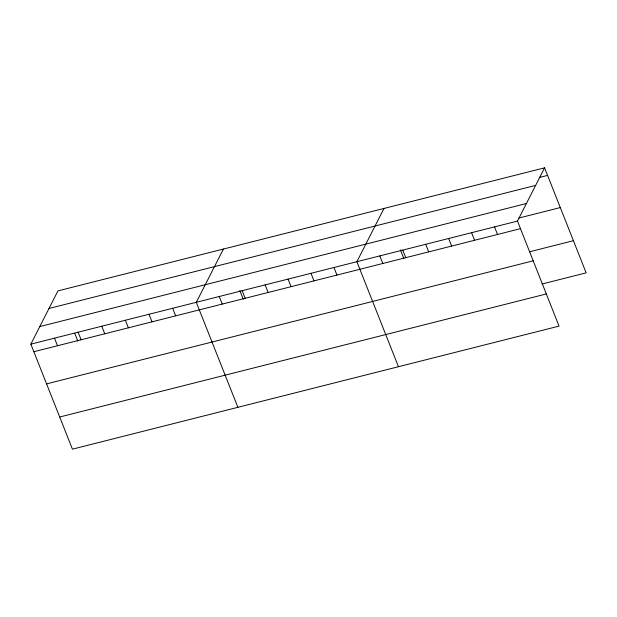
<?xml version="1.0" encoding="UTF-8"?>
<svg xmlns="http://www.w3.org/2000/svg" width="617" height="617" viewBox="0 0 617 617"><rect width="100%" height="100%" fill="white"/><g stroke="black" fill="none" stroke-linecap="round" stroke-linejoin="round"><path stroke-width="0.93" d="M544.572 167.839L517.47 221.094L559.048 326.108L72.428 449.161L30.85 344.147L57.952 290.892L544.572 167.839L586.15 272.853L542.104 283.99M223.408 249.052L196.299 302.315L237.877 407.32M383.99 208.446L356.881 261.701L398.459 366.714M539.312 177.495L547.572 175.413M49.013 308.469L535.625 185.409M39.797 326.578L526.409 203.517M519.013 218.009L560.305 207.567M30.85 344.147L517.47 221.094M33.85 351.721L520.463 228.668M529.371 251.836L573.417 240.692M46.576 383.882L533.196 260.821M59.695 417.007L546.315 293.954M494.526 226.894L497.526 234.468M471.589 232.694L474.589 240.268M448.644 238.501L451.644 246.075M425.707 244.301L428.707 251.875M402.762 250.101L405.762 257.675M400.41 249.916L403.857 258.639M379.825 255.901L382.825 263.474M333.944 267.508L336.944 275.074M311.007 273.308L313.999 280.882M288.062 279.108L291.062 286.681M265.125 284.907L268.117 292.481M242.18 290.707L245.18 298.281M239.828 290.522L243.275 299.245M219.243 296.507L222.236 304.081M172.667 308.292L175.66 315.865M149.029 314.269L152.029 321.843M125.39 320.246L128.39 327.82M101.759 326.223L104.759 333.789M78.12 332.201L81.12 339.766M74.719 333.234L77.827 341.085M54.489 338.17L57.481 345.744"/></g></svg>
